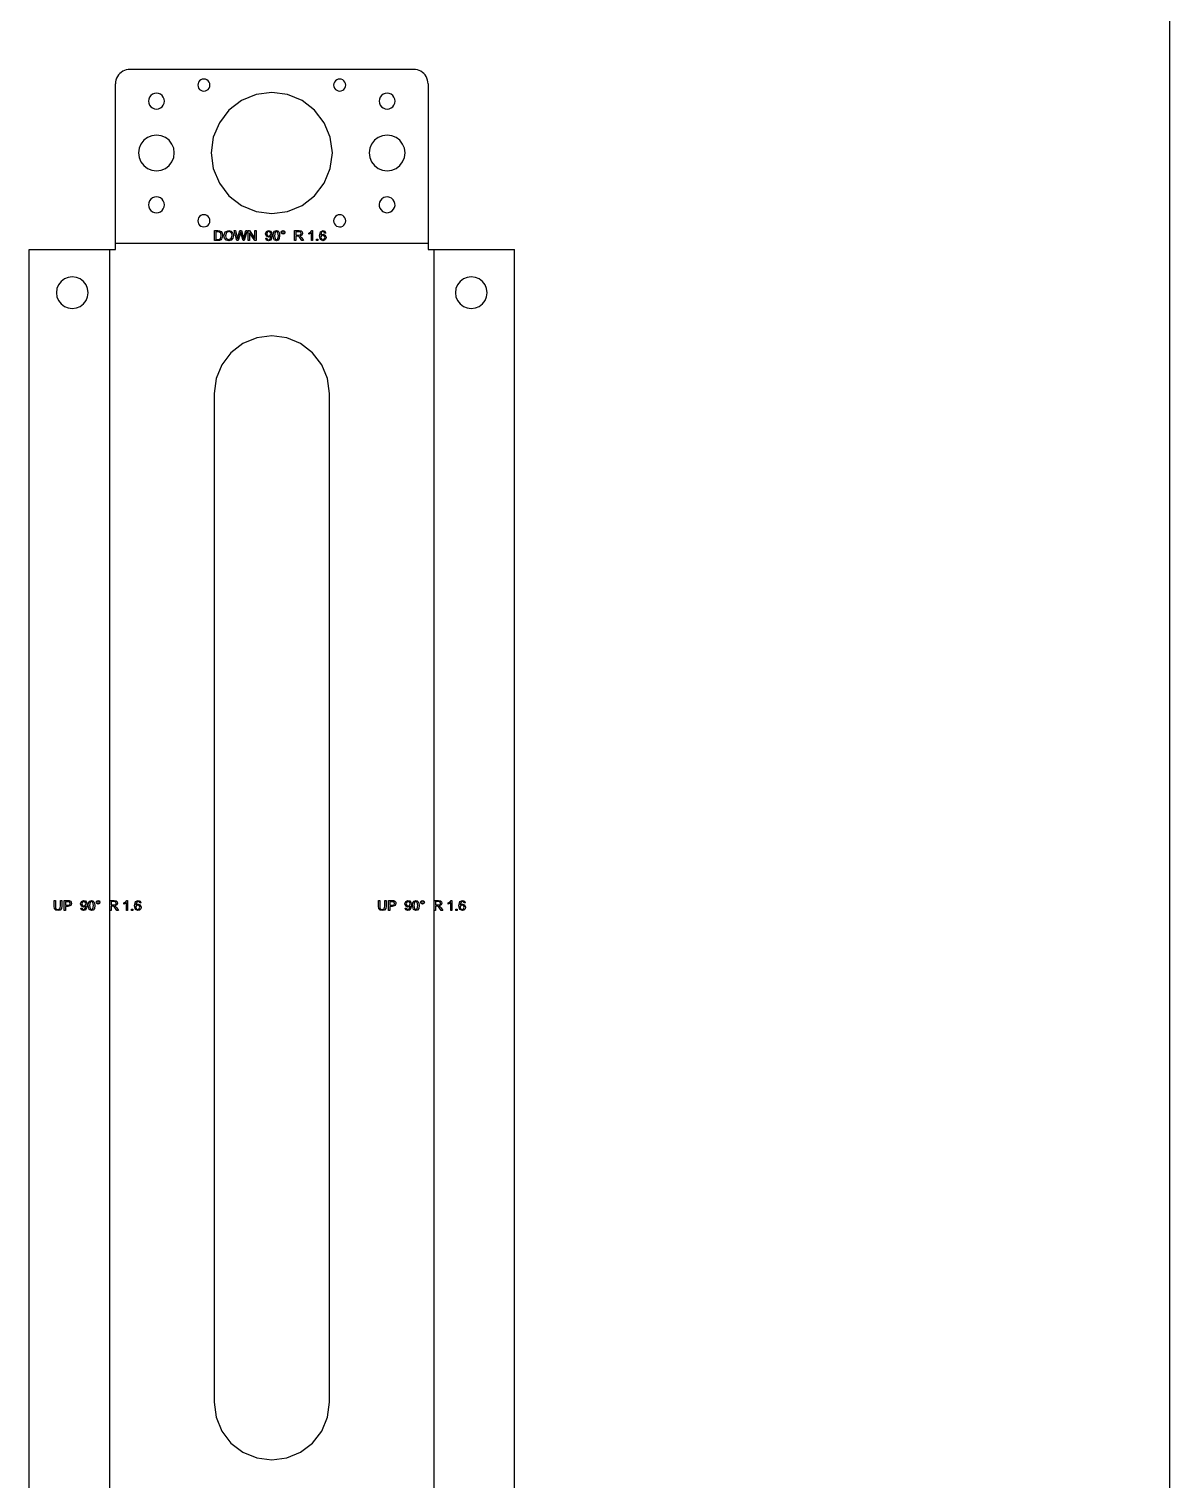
# Model space of a CAD drawing. Header units: millimetres. Extents: x -200 to 3600, y -1100 to 300.
# Drawn here: x 104 to 500, y -836 to -332 of the extents above; entities that cross this region are included whole.
import ezdxf

# ---------------------------------------------------------------- set-up
doc = ezdxf.new("R2010")
doc.units = ezdxf.units.MM
doc.layers.get('0').update_dxf_attribs({"linetype": 'CONTINUOUS', "lineweight": 25, "true_color": 0xffffff})
doc.layers.add('Layer0', color=7, linetype='CONTINUOUS', true_color=0xffffff)

msp = doc.modelspace()

# ---------------------------------------------------------------- linework, layer by layer
for q in [(500, 300), (500, -400)]:
    msp.add_line((500, -1100), q)
at = {"layer": 'Layer0'}
for p, q in [((136.82, -347.13), (136.27, -347.49)), ((137.4, -346.84), (136.82, -347.13)), ((138.02, -346.63), (137.4, -346.84)), ((138.66, -346.5), (138.02, -346.63)), ((139.32, -346.46), (138.66, -346.5)), ((237.72, -346.46), (139.32, -346.46)), ((238.37, -346.5), (237.72, -346.46)), ((239.01, -346.63), (238.37, -346.5)), ((239.63, -346.84), (239.01, -346.63)), ((240.22, -347.13), (239.63, -346.84)), ((240.76, -347.49), (240.22, -347.13)), ((134.36, -350.8), (134.32, -351.46)), ((134.32, -406.9), (134.32, -351.46)), ((134.49, -350.16), (134.36, -350.8)), ((134.7, -349.54), (134.49, -350.16)), ((134.99, -348.96), (134.7, -349.54)), ((135.35, -348.41), (134.99, -348.96)), ((135.78, -347.92), (135.35, -348.41)), ((136.27, -347.49), (135.78, -347.92)), ((162.94, -351.36), (162.87, -351.91)), ((162.87, -351.91), (162.94, -352.45)), ((163.15, -350.86), (162.94, -351.36)), ((163.48, -350.42), (163.15, -350.86)), ((163.92, -350.09), (163.48, -350.42)), ((164.42, -349.88), (163.92, -350.09)), ((164.97, -349.81), (164.42, -349.88)), ((165.51, -349.88), (164.97, -349.81)), ((166.02, -350.09), (165.51, -349.88)), ((166.45, -350.42), (166.02, -350.09)), ((166.79, -350.86), (166.45, -350.42)), ((167, -351.36), (166.79, -350.86)), ((167.07, -351.91), (167, -351.36)), ((167, -352.45), (167.07, -351.91)), ((210.04, -351.36), (209.97, -351.91)), ((209.97, -351.91), (210.04, -352.45)), ((210.25, -350.86), (210.04, -351.36)), ((210.58, -350.42), (210.25, -350.86)), ((211.02, -350.09), (210.58, -350.42)), ((211.52, -349.88), (211.02, -350.09)), ((212.07, -349.81), (211.52, -349.88)), ((212.61, -349.88), (212.07, -349.81)), ((213.12, -350.09), (212.61, -349.88)), ((213.55, -350.42), (213.12, -350.09)), ((213.89, -350.86), (213.55, -350.42)), ((214.1, -351.36), (213.89, -350.86)), ((214.17, -351.91), (214.1, -351.36)), ((214.1, -352.45), (214.17, -351.91)), ((241.25, -347.92), (240.76, -347.49)), ((241.68, -348.41), (241.25, -347.92)), ((242.05, -348.96), (241.68, -348.41)), ((242.34, -349.54), (242.05, -348.96)), ((242.55, -350.16), (242.34, -349.54)), ((242.67, -350.8), (242.55, -350.16)), ((242.72, -351.46), (242.67, -350.8)), ((242.72, -351.46), (242.72, -406.9)), ((145.86, -356.74), (145.77, -357.46)), ((146.14, -356.08), (145.86, -356.74)), ((146.57, -355.51), (146.14, -356.08)), ((147.14, -355.07), (146.57, -355.51)), ((147.8, -354.8), (147.14, -355.07)), ((148.52, -354.71), (147.8, -354.8)), ((149.23, -354.8), (148.52, -354.71)), ((149.89, -355.07), (149.23, -354.8)), ((150.46, -355.51), (149.89, -355.07)), ((150.9, -356.08), (150.46, -355.51)), ((151.17, -356.74), (150.9, -356.08)), ((151.27, -357.46), (151.17, -356.74)), ((162.94, -352.45), (163.15, -352.96)), ((163.15, -352.96), (163.48, -353.39)), ((163.48, -353.39), (163.92, -353.72)), ((163.92, -353.72), (164.42, -353.93)), ((164.42, -353.93), (164.97, -354.01)), ((164.97, -354.01), (165.51, -353.93)), ((165.51, -353.93), (166.02, -353.72)), ((166.02, -353.72), (166.45, -353.39)), ((166.45, -353.39), (166.79, -352.96)), ((166.79, -352.96), (167, -352.45)), ((178.02, -357.27), (173.67, -360.61)), ((183.08, -355.17), (178.02, -357.27)), ((188.52, -354.46), (183.08, -355.17)), ((193.95, -355.17), (188.52, -354.46)), ((199.02, -357.27), (193.95, -355.17)), ((203.37, -360.61), (199.02, -357.27)), ((210.04, -352.45), (210.25, -352.96)), ((210.25, -352.96), (210.58, -353.39)), ((210.58, -353.39), (211.02, -353.72)), ((211.02, -353.72), (211.52, -353.93)), ((211.52, -353.93), (212.07, -354.01)), ((212.07, -354.01), (212.61, -353.93)), ((212.61, -353.93), (213.12, -353.72)), ((213.12, -353.72), (213.55, -353.39)), ((213.55, -353.39), (213.89, -352.96)), ((213.89, -352.96), (214.1, -352.45)), ((225.86, -356.74), (225.77, -357.46)), ((226.14, -356.08), (225.86, -356.74)), ((226.57, -355.51), (226.14, -356.08)), ((227.14, -355.07), (226.57, -355.51)), ((227.8, -354.8), (227.14, -355.07)), ((228.52, -354.71), (227.8, -354.8)), ((229.23, -354.8), (228.52, -354.71)), ((229.89, -355.07), (229.23, -354.8)), ((230.46, -355.51), (229.89, -355.07)), ((230.9, -356.08), (230.46, -355.51)), ((231.17, -356.74), (230.9, -356.08)), ((231.27, -357.46), (231.17, -356.74)), ((145.77, -357.46), (145.86, -358.17)), ((145.86, -358.17), (146.14, -358.83)), ((146.14, -358.83), (146.57, -359.4)), ((146.57, -359.4), (147.14, -359.84)), ((147.14, -359.84), (147.8, -360.11)), ((147.8, -360.11), (148.52, -360.21)), ((148.52, -360.21), (149.23, -360.11)), ((149.23, -360.11), (149.89, -359.84)), ((149.89, -359.84), (150.46, -359.4)), ((150.46, -359.4), (150.9, -358.83)), ((150.9, -358.83), (151.17, -358.17)), ((151.17, -358.17), (151.27, -357.46)), ((173.67, -360.61), (170.33, -364.96)), ((206.7, -364.96), (203.37, -360.61)), ((225.77, -357.46), (225.86, -358.17)), ((225.86, -358.17), (226.14, -358.83)), ((226.14, -358.83), (226.57, -359.4)), ((226.57, -359.4), (227.14, -359.84)), ((227.14, -359.84), (227.8, -360.11)), ((227.8, -360.11), (228.52, -360.21)), ((228.52, -360.21), (229.23, -360.11)), ((229.23, -360.11), (229.89, -359.84)), ((229.89, -359.84), (230.46, -359.4)), ((230.46, -359.4), (230.9, -358.83)), ((230.9, -358.83), (231.17, -358.17)), ((231.17, -358.17), (231.27, -357.46)), ((170.33, -364.96), (168.23, -370.02)), ((208.8, -370.02), (206.7, -364.96)), ((143.15, -372.36), (142.53, -373.85)), ((144.13, -371.07), (143.15, -372.36)), ((145.42, -370.09), (144.13, -371.07)), ((146.91, -369.47), (145.42, -370.09)), ((148.52, -369.26), (146.91, -369.47)), ((150.12, -369.47), (148.52, -369.26)), ((151.62, -370.09), (150.12, -369.47)), ((152.9, -371.07), (151.62, -370.09)), ((153.89, -372.36), (152.9, -371.07)), ((154.51, -373.85), (153.89, -372.36)), ((168.23, -370.02), (167.52, -375.46)), ((209.52, -375.46), (208.8, -370.02)), ((223.15, -372.36), (222.53, -373.85)), ((224.13, -371.07), (223.15, -372.36)), ((225.42, -370.09), (224.13, -371.07)), ((226.91, -369.47), (225.42, -370.09)), ((228.52, -369.26), (226.91, -369.47)), ((230.12, -369.47), (228.52, -369.26)), ((231.62, -370.09), (230.12, -369.47)), ((232.9, -371.07), (231.62, -370.09)), ((233.89, -372.36), (232.9, -371.07)), ((234.51, -373.85), (233.89, -372.36)), ((142.53, -373.85), (142.32, -375.46)), ((142.32, -375.46), (142.53, -377.06)), ((142.53, -377.06), (143.15, -378.56)), ((153.89, -378.56), (154.51, -377.06)), ((154.72, -375.46), (154.51, -373.85)), ((154.51, -377.06), (154.72, -375.46)), ((167.52, -375.46), (168.23, -380.89)), ((208.8, -380.89), (209.52, -375.46)), ((222.53, -373.85), (222.32, -375.46)), ((222.32, -375.46), (222.53, -377.06)), ((222.53, -377.06), (223.15, -378.56)), ((233.89, -378.56), (234.51, -377.06)), ((234.72, -375.46), (234.51, -373.85)), ((234.51, -377.06), (234.72, -375.46)), ((143.15, -378.56), (144.13, -379.84)), ((144.13, -379.84), (145.42, -380.83)), ((145.42, -380.83), (146.91, -381.44)), ((146.91, -381.44), (148.52, -381.66)), ((148.52, -381.66), (150.12, -381.44)), ((150.12, -381.44), (151.62, -380.83)), ((151.62, -380.83), (152.9, -379.84)), ((152.9, -379.84), (153.89, -378.56)), ((168.23, -380.89), (170.33, -385.96)), ((206.7, -385.96), (208.8, -380.89)), ((223.15, -378.56), (224.13, -379.84)), ((224.13, -379.84), (225.42, -380.83)), ((225.42, -380.83), (226.91, -381.44)), ((226.91, -381.44), (228.52, -381.66)), ((228.52, -381.66), (230.12, -381.44)), ((230.12, -381.44), (231.62, -380.83)), ((231.62, -380.83), (232.9, -379.84)), ((232.9, -379.84), (233.89, -378.56)), ((170.33, -385.96), (173.67, -390.3)), ((203.37, -390.3), (206.7, -385.96)), ((146.14, -392.08), (145.86, -392.74)), ((146.57, -391.51), (146.14, -392.08)), ((147.14, -391.07), (146.57, -391.51)), ((147.8, -390.8), (147.14, -391.07)), ((148.52, -390.71), (147.8, -390.8)), ((149.23, -390.8), (148.52, -390.71)), ((149.89, -391.07), (149.23, -390.8)), ((150.46, -391.51), (149.89, -391.07)), ((150.9, -392.08), (150.46, -391.51)), ((151.17, -392.74), (150.9, -392.08)), ((173.67, -390.3), (178.02, -393.64)), ((199.02, -393.64), (203.37, -390.3)), ((225.92, -392.54), (225.77, -393.24)), ((226.25, -391.9), (225.92, -392.54)), ((226.73, -391.37), (226.25, -391.9)), ((227.33, -390.97), (226.73, -391.37)), ((228.01, -390.75), (227.33, -390.97)), ((228.73, -390.71), (228.01, -390.75)), ((229.43, -390.86), (228.73, -390.71)), ((230.07, -391.19), (229.43, -390.86)), ((230.61, -391.67), (230.07, -391.19)), ((231, -392.27), (230.61, -391.67)), ((231.22, -392.95), (231, -392.27)), ((145.86, -392.74), (145.77, -393.46)), ((145.77, -393.46), (145.86, -394.17)), ((145.86, -394.17), (146.14, -394.83)), ((146.14, -394.83), (146.57, -395.4)), ((146.57, -395.4), (147.14, -395.84)), ((147.14, -395.84), (147.8, -396.11)), ((147.8, -396.11), (148.52, -396.21)), ((148.52, -396.21), (149.23, -396.11)), ((149.23, -396.11), (149.89, -395.84)), ((149.89, -395.84), (150.46, -395.4)), ((150.46, -395.4), (150.9, -394.83)), ((150.9, -394.83), (151.17, -394.17)), ((151.27, -393.46), (151.17, -392.74)), ((151.17, -394.17), (151.27, -393.46)), ((163.48, -397.52), (163.15, -397.96)), ((163.92, -397.19), (163.48, -397.52)), ((164.42, -396.98), (163.92, -397.19)), ((164.97, -396.91), (164.42, -396.98)), ((165.51, -396.98), (164.97, -396.91)), ((166.02, -397.19), (165.51, -396.98)), ((166.45, -397.52), (166.02, -397.19)), ((166.79, -397.96), (166.45, -397.52)), ((178.02, -393.64), (183.08, -395.74)), ((183.08, -395.74), (188.52, -396.46)), ((188.52, -396.46), (193.95, -395.74)), ((193.95, -395.74), (199.02, -393.64)), ((210.59, -397.51), (210.26, -397.94)), ((211.03, -397.18), (210.59, -397.51)), ((211.54, -396.97), (211.03, -397.18)), ((212.08, -396.91), (211.54, -396.97)), ((212.62, -396.98), (212.08, -396.91)), ((213.13, -397.19), (212.62, -396.98)), ((213.56, -397.53), (213.13, -397.19)), ((213.89, -397.97), (213.56, -397.53)), ((225.77, -393.24), (225.81, -393.96)), ((225.81, -393.96), (226.04, -394.64)), ((226.04, -394.64), (226.43, -395.24)), ((226.43, -395.24), (226.96, -395.72)), ((226.96, -395.72), (227.6, -396.05)), ((227.6, -396.05), (228.3, -396.2)), ((228.3, -396.2), (229.02, -396.16)), ((229.02, -396.16), (229.7, -395.94)), ((229.7, -395.94), (230.3, -395.55)), ((230.3, -395.55), (230.78, -395.01)), ((230.78, -395.01), (231.11, -394.37)), ((231.11, -394.37), (231.26, -393.67)), ((231.26, -393.67), (231.22, -392.95)), ((162.94, -398.46), (162.87, -399.01)), ((162.87, -399.01), (162.94, -399.55)), ((163.15, -397.96), (162.94, -398.46)), ((162.94, -399.55), (163.15, -400.06)), ((163.15, -400.06), (163.48, -400.49)), ((163.48, -400.49), (163.92, -400.82)), ((163.92, -400.82), (164.42, -401.03)), ((164.42, -401.03), (164.97, -401.11)), ((164.97, -401.11), (165.51, -401.03)), ((165.51, -401.03), (166.02, -400.82)), ((166.02, -400.82), (166.45, -400.49)), ((166.45, -400.49), (166.79, -400.06)), ((167, -398.46), (166.79, -397.96)), ((166.79, -400.06), (167, -399.55)), ((167.07, -399.01), (167, -398.46)), ((167, -399.55), (167.07, -399.01)), ((168.61, -405.85), (168.61, -402.41)), ((168.61, -402.41), (169.8, -402.41)), ((169.8, -402.41), (170.41, -402.46)), ((170.41, -402.46), (170.91, -402.71)), ((170.91, -402.71), (171.32, -403.3)), ((172.4, -402.84), (173.59, -402.35)), ((173.59, -402.74), (172.76, -403.08)), ((173.59, -402.35), (174.45, -402.58)), ((174.21, -402.92), (173.59, -402.74)), ((174.45, -402.58), (175.03, -403.21)), ((176.42, -405.85), (175.51, -402.41)), ((175.51, -402.41), (175.98, -402.41)), ((175.98, -402.41), (176.5, -404.67)), ((176.8, -404.74), (177.46, -402.41)), ((177.46, -402.41), (178.01, -402.41)), ((178.01, -402.41), (178.5, -404.15)), ((178.94, -404.62), (179.48, -402.41)), ((179.94, -402.41), (178.99, -405.85)), ((179.48, -402.41), (179.94, -402.41)), ((180.36, -405.85), (180.36, -402.41)), ((180.36, -402.41), (180.82, -402.41)), ((180.82, -402.41), (182.63, -405.11)), ((182.63, -405.11), (182.63, -402.41)), ((182.63, -402.41), (183.07, -402.41)), ((183.07, -402.41), (183.07, -405.85)), ((186.33, -403.56), (186.64, -402.72)), ((186.64, -402.72), (187.41, -402.4)), ((187.47, -402.75), (186.97, -402.98)), ((187.41, -402.4), (188.03, -402.58)), ((187.93, -402.96), (187.47, -402.75)), ((188.03, -402.58), (188.45, -403.09)), ((189.13, -403.17), (189.5, -402.6)), ((189.5, -402.6), (190.13, -402.4)), ((190.12, -402.75), (189.66, -403)), ((190.62, -403.03), (190.12, -402.75)), ((190.13, -402.4), (190.61, -402.51)), ((190.61, -402.51), (190.96, -402.83)), ((191.78, -403), (191.97, -402.54)), ((191.97, -402.54), (192.43, -402.35)), ((192.15, -402.72), (192.04, -403)), ((192.43, -402.61), (192.15, -402.72)), ((192.43, -402.35), (192.89, -402.54)), ((192.71, -402.72), (192.43, -402.61)), ((192.83, -403), (192.71, -402.72)), ((192.89, -402.54), (193.08, -403)), ((196.45, -405.85), (196.45, -402.41)), ((196.45, -402.41), (197.98, -402.41)), ((197.98, -402.41), (198.68, -402.51)), ((198.68, -402.51), (199.06, -402.83)), ((202.02, -402.86), (202.4, -402.4)), ((202.4, -402.4), (202.67, -402.4)), ((202.67, -402.4), (202.67, -405.85)), ((205.44, -402.79), (206.31, -402.4)), ((206.28, -402.75), (205.93, -402.86)), ((206.7, -402.93), (206.28, -402.75)), ((206.31, -402.4), (206.97, -402.63)), ((206.97, -402.63), (207.28, -403.26)), ((210.04, -398.45), (209.97, -398.99)), ((209.97, -398.99), (210.03, -399.54)), ((210.03, -399.54), (210.24, -400.04)), ((210.26, -397.94), (210.04, -398.45)), ((210.24, -400.04), (210.57, -400.48)), ((210.57, -400.48), (211, -400.82)), ((211, -400.82), (211.51, -401.03)), ((211.51, -401.03), (212.05, -401.11)), ((212.05, -401.11), (212.6, -401.04)), ((212.6, -401.04), (213.1, -400.83)), ((213.1, -400.83), (213.54, -400.5)), ((213.54, -400.5), (213.88, -400.07)), ((213.88, -400.07), (214.09, -399.56)), ((214.1, -398.48), (213.89, -397.97)), ((214.09, -399.56), (214.17, -399.02)), ((214.17, -399.02), (214.1, -398.48)), ((134.32, -408.94), (134.32, -406.9)), ((242.72, -406.9), (134.32, -406.9)), ((169.85, -405.85), (168.61, -405.85)), ((169.79, -402.82), (169.07, -402.82)), ((169.07, -402.82), (169.07, -405.45)), ((169.07, -405.45), (169.8, -405.45)), ((170.38, -402.89), (169.79, -402.82)), ((169.8, -405.45), (170.34, -405.38)), ((170.41, -405.8), (169.85, -405.85)), ((170.34, -405.38), (170.64, -405.21)), ((170.81, -403.28), (170.38, -402.89)), ((170.82, -405.62), (170.41, -405.8)), ((170.64, -405.21), (170.9, -404.77)), ((170.99, -404.11), (170.81, -403.28)), ((171.13, -405.31), (170.82, -405.62)), ((170.9, -404.77), (170.99, -404.11)), ((171.36, -404.81), (171.13, -405.31)), ((171.32, -403.3), (171.46, -404.11)), ((171.46, -404.11), (171.36, -404.81)), ((171.94, -404.18), (172.4, -402.84)), ((172.14, -405.04), (171.94, -404.18)), ((172.72, -405.68), (172.14, -405.04)), ((172.76, -403.08), (172.41, -404.19)), ((172.41, -404.19), (172.75, -405.17)), ((173.59, -405.91), (172.72, -405.68)), ((172.75, -405.17), (173.59, -405.52)), ((173.59, -405.52), (174.43, -405.16)), ((174.43, -405.7), (173.59, -405.91)), ((174.62, -403.4), (174.21, -402.92)), ((174.43, -405.16), (174.77, -404.14)), ((175.02, -405.07), (174.43, -405.7)), ((174.77, -404.14), (174.62, -403.4)), ((175.24, -404.14), (175.02, -405.07)), ((175.03, -403.21), (175.24, -404.14)), ((176.89, -405.85), (176.42, -405.85)), ((176.5, -404.67), (176.65, -405.37)), ((176.65, -405.37), (176.8, -404.74)), ((177.62, -403.23), (176.89, -405.85)), ((177.72, -402.83), (177.62, -403.23)), ((177.83, -403.23), (177.72, -402.83)), ((178.55, -405.85), (177.83, -403.23)), ((178.5, -404.15), (178.77, -405.37)), ((178.99, -405.85), (178.55, -405.85)), ((178.77, -405.37), (178.94, -404.62)), ((180.79, -405.85), (180.36, -405.85)), ((182.6, -405.85), (180.79, -403.15)), ((180.79, -403.15), (180.79, -405.85)), ((183.07, -405.85), (182.6, -405.85)), ((186.63, -404.38), (186.33, -403.56)), ((186.4, -405.06), (186.8, -405.02)), ((186.7, -405.69), (186.4, -405.06)), ((187.35, -404.69), (186.63, -404.38)), ((187.36, -405.91), (186.7, -405.69)), ((186.97, -402.98), (186.77, -403.57)), ((186.77, -403.57), (186.96, -404.11)), ((186.8, -405.02), (187, -405.44)), ((186.96, -404.11), (187.45, -404.31)), ((187, -405.44), (187.37, -405.57)), ((187.83, -404.56), (187.35, -404.69)), ((188.03, -405.71), (187.36, -405.91)), ((187.37, -405.57), (187.71, -405.48)), ((187.45, -404.31), (187.94, -404.11)), ((187.71, -405.48), (187.95, -405.24)), ((188.17, -404.23), (187.83, -404.56)), ((188.13, -403.54), (187.93, -402.96)), ((187.94, -404.11), (188.13, -403.54)), ((187.95, -405.24), (188.11, -404.84)), ((188.45, -405.11), (188.03, -405.71)), ((188.11, -404.84), (188.17, -404.32)), ((188.17, -404.32), (188.17, -404.23)), ((188.45, -403.09), (188.59, -404.06)), ((188.59, -404.06), (188.45, -405.11)), ((189.01, -404.16), (189.13, -403.17)), ((189.35, -405.56), (189.01, -404.16)), ((190.13, -405.91), (189.35, -405.56)), ((189.66, -403), (189.44, -404.16)), ((189.44, -404.16), (189.64, -405.29)), ((189.64, -405.29), (190.13, -405.57)), ((190.13, -405.57), (190.62, -405.28)), ((190.75, -405.71), (190.13, -405.91)), ((190.82, -404.16), (190.62, -403.03)), ((190.62, -405.28), (190.82, -404.16)), ((191.13, -405.13), (190.75, -405.71)), ((190.96, -402.83), (191.17, -403.34)), ((191.25, -404.16), (191.13, -405.13)), ((191.17, -403.34), (191.25, -404.16)), ((191.97, -403.47), (191.78, -403)), ((192.43, -403.66), (191.97, -403.47)), ((192.04, -403), (192.15, -403.29)), ((192.15, -403.29), (192.43, -403.4)), ((192.43, -403.4), (192.71, -403.29)), ((192.89, -403.47), (192.43, -403.66)), ((192.71, -403.29), (192.83, -403)), ((193.08, -403), (192.89, -403.47)), ((196.91, -405.85), (196.45, -405.85)), ((198, -402.79), (196.91, -402.79)), ((196.91, -402.79), (196.91, -403.93)), ((196.91, -403.93), (197.89, -403.93)), ((197.44, -404.33), (196.91, -404.33)), ((196.91, -404.33), (196.91, -405.85)), ((197.69, -404.34), (197.44, -404.33)), ((197.9, -404.43), (197.69, -404.34)), ((197.89, -403.93), (198.37, -403.87)), ((198.13, -404.66), (197.9, -404.43)), ((198.56, -402.95), (198, -402.79)), ((198.46, -405.14), (198.13, -404.66)), ((198.97, -403.97), (198.23, -404.29)), ((198.23, -404.29), (198.51, -404.46)), ((198.37, -403.87), (198.64, -403.66)), ((198.91, -405.85), (198.46, -405.14)), ((198.51, -404.46), (198.89, -404.92)), ((198.73, -403.35), (198.56, -402.95)), ((198.64, -403.66), (198.73, -403.35)), ((198.89, -404.92), (199.48, -405.85)), ((199.48, -405.85), (198.91, -405.85)), ((199.2, -403.35), (198.97, -403.97)), ((199.06, -402.83), (199.2, -403.35)), ((201.4, -403.26), (202.02, -402.86)), ((201.4, -403.67), (201.4, -403.26)), ((201.85, -403.45), (201.4, -403.67)), ((202.25, -403.16), (201.85, -403.45)), ((202.25, -405.85), (202.25, -403.16)), ((202.67, -405.85), (202.25, -405.85)), ((203.99, -405.85), (203.99, -405.37)), ((203.99, -405.37), (204.47, -405.37)), ((204.47, -405.85), (203.99, -405.85)), ((204.47, -405.37), (204.47, -405.85)), ((205.07, -404.24), (205.44, -402.79)), ((205.4, -405.52), (205.07, -404.24)), ((206.27, -405.91), (205.4, -405.52)), ((205.61, -403.28), (205.49, -404.08)), ((205.49, -404.08), (205.86, -403.73)), ((205.76, -404.2), (205.56, -404.74)), ((205.56, -404.74), (205.65, -405.16)), ((205.93, -402.86), (205.61, -403.28)), ((205.65, -405.16), (205.91, -405.46)), ((206.24, -404), (205.76, -404.2)), ((205.86, -403.73), (206.33, -403.62)), ((205.91, -405.46), (206.26, -405.57)), ((206.72, -404.2), (206.24, -404)), ((206.26, -405.57), (206.72, -405.35)), ((206.82, -405.77), (206.27, -405.91)), ((206.33, -403.62), (207.05, -403.93)), ((206.86, -403.29), (206.7, -402.93)), ((206.91, -404.76), (206.72, -404.2)), ((206.72, -405.35), (206.91, -404.76)), ((207.2, -405.34), (206.82, -405.77)), ((207.28, -403.26), (206.86, -403.29)), ((207.05, -403.93), (207.34, -404.74)), ((207.34, -404.74), (207.2, -405.34)), ((242.72, -406.9), (242.72, -408.94)), ((104.33, -408.94), (132.27, -408.94)), ((104.33, -858.94), (104.33, -408.94)), ((132.27, -408.94), (134.32, -408.94)), ((132.27, -408.94), (132.27, -858.94)), ((242.72, -408.94), (244.76, -408.94)), ((244.76, -408.94), (272.7, -408.94)), ((244.76, -408.94), (244.76, -858.94)), ((272.7, -858.94), (272.7, -408.94)), ((114.02, -422.52), (113.83, -423.94)), ((114.57, -421.19), (114.02, -422.52)), ((115.44, -420.05), (114.57, -421.19)), ((116.58, -419.18), (115.44, -420.05)), ((117.91, -418.63), (116.58, -419.18)), ((119.33, -418.44), (117.91, -418.63)), ((120.76, -418.63), (119.33, -418.44)), ((122.08, -419.18), (120.76, -418.63)), ((123.22, -420.05), (122.08, -419.18)), ((124.1, -421.19), (123.22, -420.05)), ((124.65, -422.52), (124.1, -421.19)), ((124.83, -423.94), (124.65, -422.52)), ((252.39, -422.52), (252.2, -423.94)), ((252.94, -421.19), (252.39, -422.52)), ((253.81, -420.05), (252.94, -421.19)), ((254.95, -419.18), (253.81, -420.05)), ((256.28, -418.63), (254.95, -419.18)), ((257.7, -418.44), (256.28, -418.63)), ((259.12, -418.63), (257.7, -418.44)), ((260.45, -419.18), (259.12, -418.63)), ((261.59, -420.05), (260.45, -419.18)), ((262.46, -421.19), (261.59, -420.05)), ((263.01, -422.52), (262.46, -421.19)), ((263.2, -423.94), (263.01, -422.52)), ((113.83, -423.94), (114.02, -425.36)), ((114.02, -425.36), (114.57, -426.69)), ((114.57, -426.69), (115.44, -427.83)), ((115.44, -427.83), (116.58, -428.7)), ((122.08, -428.7), (123.22, -427.83)), ((123.22, -427.83), (124.1, -426.69)), ((124.1, -426.69), (124.65, -425.36)), ((124.65, -425.36), (124.83, -423.94)), ((252.2, -423.94), (252.39, -425.36)), ((252.39, -425.36), (252.94, -426.69)), ((252.94, -426.69), (253.81, -427.83)), ((253.81, -427.83), (254.95, -428.7)), ((260.45, -428.7), (261.59, -427.83)), ((261.59, -427.83), (262.46, -426.69)), ((262.46, -426.69), (263.01, -425.36)), ((263.01, -425.36), (263.2, -423.94)), ((116.58, -428.7), (117.91, -429.25)), ((117.91, -429.25), (119.33, -429.44)), ((119.33, -429.44), (120.76, -429.25)), ((120.76, -429.25), (122.08, -428.7)), ((254.95, -428.7), (256.28, -429.25)), ((256.28, -429.25), (257.7, -429.44)), ((257.7, -429.44), (259.12, -429.25)), ((259.12, -429.25), (260.45, -428.7)), ((178.52, -441.62), (174.37, -444.8)), ((183.34, -439.62), (178.52, -441.62)), ((188.52, -438.94), (183.34, -439.62)), ((193.69, -439.62), (188.52, -438.94)), ((198.52, -441.62), (193.69, -439.62)), ((202.66, -444.8), (198.52, -441.62)), ((174.37, -444.8), (171.2, -448.94)), ((205.84, -448.94), (202.66, -444.8)), ((171.2, -448.94), (169.2, -453.76)), ((207.84, -453.76), (205.84, -448.94)), ((169.2, -453.76), (168.52, -458.94)), ((208.52, -458.94), (207.84, -453.76)), ((168.52, -458.94), (168.52, -808.94)), ((208.52, -808.94), (208.52, -458.94)), ((113.02, -636.84), (113.02, -634.85)), ((113.02, -634.85), (113.47, -634.85)), ((113.15, -637.7), (113.02, -636.84)), ((113.59, -638.18), (113.15, -637.7)), ((113.47, -634.85), (113.47, -636.83)), ((113.47, -636.83), (113.55, -637.49)), ((113.55, -637.49), (113.84, -637.82)), ((114.38, -638.35), (113.59, -638.18)), ((113.84, -637.82), (114.34, -637.94)), ((114.34, -637.94), (115.05, -637.71)), ((115.18, -638.16), (114.38, -638.35)), ((115.05, -637.71), (115.27, -636.83)), ((115.6, -637.66), (115.18, -638.16)), ((115.27, -634.85), (115.72, -634.85)), ((115.27, -636.83), (115.27, -634.85)), ((115.72, -636.84), (115.6, -637.66)), ((115.72, -634.85), (115.72, -636.84)), ((116.48, -638.29), (116.48, -634.85)), ((116.48, -634.85), (117.78, -634.85)), ((116.94, -638.29), (116.48, -638.29)), ((117.82, -635.25), (116.94, -635.25)), ((116.94, -635.25), (116.94, -636.48)), ((116.94, -636.48), (117.83, -636.48)), ((117.82, -636.89), (116.94, -636.89)), ((116.94, -636.89), (116.94, -638.29)), ((117.78, -634.85), (118.3, -634.88)), ((118.24, -635.28), (117.82, -635.25)), ((118.83, -636.59), (117.82, -636.89)), ((117.83, -636.48), (118.45, -636.32)), ((118.53, -635.49), (118.24, -635.28)), ((118.3, -634.88), (118.73, -635.04)), ((118.45, -636.32), (118.64, -635.86)), ((118.64, -635.86), (118.53, -635.49)), ((118.73, -635.04), (119, -635.37)), ((119.11, -635.84), (118.83, -636.59)), ((119, -635.37), (119.11, -635.84)), ((122.19, -635.99), (122.5, -635.15)), ((122.48, -636.81), (122.19, -635.99)), ((122.25, -637.49), (122.66, -637.45)), ((122.56, -638.12), (122.25, -637.49)), ((123.21, -637.12), (122.48, -636.81)), ((122.5, -635.15), (123.27, -634.83)), ((123.22, -638.35), (122.56, -638.12)), ((122.83, -635.41), (122.62, -636.01)), ((122.62, -636.01), (122.82, -636.54)), ((122.66, -637.45), (122.85, -637.87)), ((122.82, -636.54), (123.31, -636.75)), ((123.32, -635.18), (122.83, -635.41)), ((122.85, -637.87), (123.23, -638)), ((123.68, -637), (123.21, -637.12)), ((123.88, -638.14), (123.22, -638.35)), ((123.23, -638), (123.57, -637.91)), ((123.27, -634.83), (123.88, -635.01)), ((123.31, -636.75), (123.79, -636.54)), ((123.79, -635.4), (123.32, -635.18)), ((123.57, -637.91), (123.81, -637.67)), ((124.03, -636.67), (123.68, -637)), ((123.98, -635.97), (123.79, -635.4)), ((123.79, -636.54), (123.98, -635.97)), ((123.81, -637.67), (123.97, -637.27)), ((123.88, -635.01), (124.31, -635.53)), ((124.31, -637.55), (123.88, -638.14)), ((123.97, -637.27), (124.03, -636.75)), ((124.03, -636.75), (124.03, -636.67)), ((124.31, -635.53), (124.45, -636.5)), ((124.45, -636.5), (124.31, -637.55)), ((124.86, -636.59), (124.99, -635.61)), ((125.2, -637.99), (124.86, -636.59)), ((124.99, -635.61), (125.36, -635.03)), ((125.98, -638.35), (125.2, -637.99)), ((125.51, -635.43), (125.29, -636.59)), ((125.29, -636.59), (125.49, -637.72)), ((125.36, -635.03), (125.98, -634.83)), ((125.49, -637.72), (125.98, -638)), ((125.98, -635.18), (125.51, -635.43)), ((125.98, -634.83), (126.47, -634.94)), ((126.47, -635.46), (125.98, -635.18)), ((125.98, -638), (126.47, -637.72)), ((126.61, -638.14), (125.98, -638.35)), ((126.47, -634.94), (126.81, -635.27)), ((126.67, -636.59), (126.47, -635.46)), ((126.47, -637.72), (126.67, -636.59)), ((126.98, -637.57), (126.61, -638.14)), ((126.81, -635.27), (127.03, -635.78)), ((127.1, -636.59), (126.98, -637.57)), ((127.03, -635.78), (127.1, -636.59)), ((127.63, -635.44), (127.83, -634.98)), ((127.83, -635.9), (127.63, -635.44)), ((127.83, -634.98), (128.29, -634.79)), ((128.29, -636.09), (127.83, -635.9)), ((128.01, -635.16), (127.89, -635.44)), ((127.89, -635.44), (128.01, -635.72)), ((128.29, -635.04), (128.01, -635.16)), ((128.01, -635.72), (128.29, -635.84)), ((128.29, -634.79), (128.75, -634.98)), ((128.57, -635.16), (128.29, -635.04)), ((128.29, -635.84), (128.57, -635.72)), ((128.75, -635.9), (128.29, -636.09)), ((128.68, -635.44), (128.57, -635.16)), ((128.57, -635.72), (128.68, -635.44)), ((128.75, -634.98), (128.94, -635.44)), ((128.94, -635.44), (128.75, -635.9)), ((132.31, -638.29), (132.31, -634.85)), ((132.31, -634.85), (133.83, -634.85)), ((132.76, -638.29), (132.31, -638.29)), ((133.85, -635.23), (132.76, -635.23)), ((132.76, -635.23), (132.76, -636.37)), ((132.76, -636.37), (133.74, -636.37)), ((133.29, -636.76), (132.76, -636.76)), ((132.76, -636.76), (132.76, -638.29)), ((133.54, -636.78), (133.29, -636.76)), ((133.75, -636.87), (133.54, -636.78)), ((133.74, -636.37), (134.23, -636.3)), ((133.98, -637.1), (133.75, -636.87)), ((133.83, -634.85), (134.53, -634.94)), ((134.41, -635.38), (133.85, -635.23)), ((134.31, -637.57), (133.98, -637.1)), ((134.82, -636.4), (134.09, -636.72)), ((134.09, -636.72), (134.36, -636.89)), ((134.23, -636.3), (134.5, -636.09)), ((134.77, -638.29), (134.31, -637.57)), ((134.36, -636.89), (134.74, -637.35)), ((134.59, -635.79), (134.41, -635.38)), ((134.5, -636.09), (134.59, -635.79)), ((134.53, -634.94), (134.91, -635.27)), ((134.74, -637.35), (135.34, -638.29)), ((135.34, -638.29), (134.77, -638.29)), ((135.06, -635.79), (134.82, -636.4)), ((134.91, -635.27), (135.06, -635.79)), ((137.26, -635.7), (137.88, -635.29)), ((137.26, -636.1), (137.26, -635.7)), ((137.7, -635.89), (137.26, -636.1)), ((138.1, -635.6), (137.7, -635.89)), ((137.88, -635.29), (138.25, -634.83)), ((138.1, -638.29), (138.1, -635.6)), ((138.53, -638.29), (138.1, -638.29)), ((138.25, -634.83), (138.53, -634.83)), ((138.53, -634.83), (138.53, -638.29)), ((139.85, -638.29), (139.85, -637.81)), ((139.85, -637.81), (140.33, -637.81)), ((140.33, -638.29), (139.85, -638.29)), ((140.33, -637.81), (140.33, -638.29)), ((140.93, -636.68), (141.29, -635.23)), ((141.26, -637.96), (140.93, -636.68)), ((142.12, -638.35), (141.26, -637.96)), ((141.29, -635.23), (142.16, -634.83)), ((141.47, -635.72), (141.35, -636.51)), ((141.35, -636.51), (141.72, -636.17)), ((141.61, -636.63), (141.41, -637.17)), ((141.41, -637.17), (141.5, -637.59)), ((141.78, -635.29), (141.47, -635.72)), ((141.5, -637.59), (141.76, -637.89)), ((142.1, -636.43), (141.61, -636.63)), ((141.72, -636.17), (142.18, -636.06)), ((141.76, -637.89), (142.11, -638)), ((142.13, -635.18), (141.78, -635.29)), ((142.58, -636.63), (142.1, -636.43)), ((142.11, -638), (142.57, -637.78)), ((142.67, -638.2), (142.12, -638.35)), ((142.56, -635.36), (142.13, -635.18)), ((142.16, -634.83), (142.83, -635.06)), ((142.18, -636.06), (142.9, -636.37)), ((142.72, -635.72), (142.56, -635.36)), ((142.57, -637.78), (142.77, -637.2)), ((142.77, -637.2), (142.58, -636.63)), ((143.06, -637.77), (142.67, -638.2)), ((143.14, -635.69), (142.72, -635.72)), ((142.83, -635.06), (143.14, -635.69)), ((142.9, -636.37), (143.2, -637.17)), ((143.2, -637.17), (143.06, -637.77)), ((225.5, -636.84), (225.5, -634.85)), ((225.5, -634.85), (225.95, -634.85)), ((225.63, -637.7), (225.5, -636.84)), ((226.07, -638.18), (225.63, -637.7)), ((225.95, -634.85), (225.95, -636.83)), ((225.95, -636.83), (226.04, -637.49)), ((226.04, -637.49), (226.32, -637.82)), ((226.86, -638.35), (226.07, -638.18)), ((226.32, -637.82), (226.82, -637.94)), ((226.82, -637.94), (227.54, -637.71)), ((227.66, -638.16), (226.86, -638.35)), ((227.54, -637.71), (227.75, -636.83)), ((228.09, -637.66), (227.66, -638.16)), ((227.75, -634.85), (228.21, -634.85)), ((227.75, -636.83), (227.75, -634.85)), ((228.21, -636.84), (228.09, -637.66)), ((228.21, -634.85), (228.21, -636.84)), ((228.96, -638.29), (228.96, -634.85)), ((228.96, -634.85), (230.26, -634.85)), ((229.42, -638.29), (228.96, -638.29)), ((230.3, -635.25), (229.42, -635.25)), ((229.42, -635.25), (229.42, -636.48)), ((229.42, -636.48), (230.31, -636.48)), ((230.3, -636.89), (229.42, -636.89)), ((229.42, -636.89), (229.42, -638.29)), ((230.26, -634.85), (230.79, -634.88)), ((230.72, -635.28), (230.3, -635.25)), ((231.31, -636.59), (230.3, -636.89)), ((230.31, -636.48), (230.94, -636.32)), ((231.01, -635.49), (230.72, -635.28)), ((230.79, -634.88), (231.21, -635.04)), ((230.94, -636.32), (231.12, -635.86)), ((231.12, -635.86), (231.01, -635.49)), ((231.21, -635.04), (231.49, -635.37)), ((231.59, -635.84), (231.31, -636.59)), ((231.49, -635.37), (231.59, -635.84)), ((234.67, -635.99), (234.98, -635.15)), ((234.97, -636.81), (234.67, -635.99)), ((234.73, -637.49), (235.14, -637.45)), ((235.04, -638.12), (234.73, -637.49)), ((235.69, -637.12), (234.97, -636.81)), ((234.98, -635.15), (235.75, -634.83)), ((235.7, -638.35), (235.04, -638.12)), ((235.31, -635.41), (235.1, -636.01)), ((235.1, -636.01), (235.3, -636.54)), ((235.14, -637.45), (235.34, -637.87)), ((235.3, -636.54), (235.79, -636.75)), ((235.8, -635.18), (235.31, -635.41)), ((235.34, -637.87), (235.71, -638)), ((236.16, -637), (235.69, -637.12)), ((236.36, -638.14), (235.7, -638.35)), ((235.71, -638), (236.05, -637.91)), ((235.75, -634.83), (236.37, -635.01)), ((235.79, -636.75), (236.28, -636.54)), ((236.27, -635.4), (235.8, -635.18)), ((236.05, -637.91), (236.29, -637.67)), ((236.51, -636.67), (236.16, -637)), ((236.46, -635.97), (236.27, -635.4)), ((236.28, -636.54), (236.46, -635.97)), ((236.29, -637.67), (236.45, -637.27)), ((236.79, -637.55), (236.36, -638.14)), ((236.37, -635.01), (236.79, -635.53)), ((236.45, -637.27), (236.51, -636.75)), ((236.51, -636.75), (236.51, -636.67)), ((236.79, -635.53), (236.93, -636.5)), ((236.93, -636.5), (236.79, -637.55)), ((237.34, -636.59), (237.47, -635.61)), ((237.68, -637.99), (237.34, -636.59)), ((237.47, -635.61), (237.84, -635.03)), ((238.47, -638.35), (237.68, -637.99)), ((238, -635.43), (237.78, -636.59)), ((237.78, -636.59), (237.98, -637.72)), ((237.84, -635.03), (238.47, -634.83)), ((237.98, -637.72), (238.47, -638)), ((238.46, -635.18), (238, -635.43)), ((238.96, -635.46), (238.46, -635.18)), ((238.47, -634.83), (238.95, -634.94)), ((238.47, -638), (238.96, -637.72)), ((239.09, -638.14), (238.47, -638.35)), ((238.95, -634.94), (239.3, -635.27)), ((239.15, -636.59), (238.96, -635.46)), ((238.96, -637.72), (239.15, -636.59)), ((239.46, -637.57), (239.09, -638.14)), ((239.3, -635.27), (239.51, -635.78)), ((239.59, -636.59), (239.46, -637.57)), ((239.51, -635.78), (239.59, -636.59)), ((240.12, -635.44), (240.31, -634.98)), ((240.31, -635.9), (240.12, -635.44)), ((240.31, -634.98), (240.77, -634.79)), ((240.77, -636.09), (240.31, -635.9)), ((240.49, -635.16), (240.37, -635.44)), ((240.37, -635.44), (240.49, -635.72)), ((240.77, -635.04), (240.49, -635.16)), ((240.49, -635.72), (240.77, -635.84)), ((240.77, -634.79), (241.23, -634.98)), ((241.05, -635.16), (240.77, -635.04)), ((240.77, -635.84), (241.05, -635.72)), ((241.23, -635.9), (240.77, -636.09)), ((241.17, -635.44), (241.05, -635.16)), ((241.05, -635.72), (241.17, -635.44)), ((241.23, -634.98), (241.42, -635.44)), ((241.42, -635.44), (241.23, -635.9)), ((244.79, -638.29), (244.79, -634.85)), ((244.79, -634.85), (246.32, -634.85)), ((245.25, -638.29), (244.79, -638.29)), ((246.33, -635.23), (245.25, -635.23)), ((245.25, -635.23), (245.25, -636.37)), ((245.25, -636.37), (246.22, -636.37)), ((245.77, -636.76), (245.25, -636.76)), ((245.25, -636.76), (245.25, -638.29)), ((246.03, -636.78), (245.77, -636.76)), ((246.24, -636.87), (246.03, -636.78)), ((246.22, -636.37), (246.71, -636.3)), ((246.47, -637.1), (246.24, -636.87)), ((246.32, -634.85), (247.02, -634.94)), ((246.89, -635.38), (246.33, -635.23)), ((246.8, -637.57), (246.47, -637.1)), ((247.3, -636.4), (246.57, -636.72)), ((246.57, -636.72), (246.85, -636.89)), ((246.71, -636.3), (246.98, -636.09)), ((247.25, -638.29), (246.8, -637.57)), ((246.85, -636.89), (247.22, -637.35)), ((247.07, -635.79), (246.89, -635.38)), ((246.98, -636.09), (247.07, -635.79)), ((247.02, -634.94), (247.4, -635.27)), ((247.22, -637.35), (247.82, -638.29)), ((247.82, -638.29), (247.25, -638.29)), ((247.54, -635.79), (247.3, -636.4)), ((247.4, -635.27), (247.54, -635.79)), ((249.74, -635.7), (250.36, -635.29)), ((249.74, -636.1), (249.74, -635.7)), ((250.19, -635.89), (249.74, -636.1)), ((250.59, -635.6), (250.19, -635.89)), ((250.36, -635.29), (250.74, -634.83)), ((250.59, -638.29), (250.59, -635.6)), ((251.01, -638.29), (250.59, -638.29)), ((250.74, -634.83), (251.01, -634.83)), ((251.01, -634.83), (251.01, -638.29)), ((252.33, -638.29), (252.33, -637.81)), ((252.33, -637.81), (252.81, -637.81)), ((252.81, -638.29), (252.33, -638.29)), ((252.81, -637.81), (252.81, -638.29)), ((253.41, -636.68), (253.78, -635.23)), ((253.74, -637.96), (253.41, -636.68)), ((254.6, -638.35), (253.74, -637.96)), ((253.78, -635.23), (254.64, -634.83)), ((253.95, -635.72), (253.83, -636.51)), ((253.83, -636.51), (254.2, -636.17)), ((254.1, -636.63), (253.9, -637.17)), ((253.9, -637.17), (253.99, -637.59)), ((254.26, -635.29), (253.95, -635.72)), ((253.99, -637.59), (254.25, -637.89)), ((254.58, -636.43), (254.1, -636.63)), ((254.2, -636.17), (254.67, -636.06)), ((254.25, -637.89), (254.6, -638)), ((254.62, -635.18), (254.26, -635.29)), ((255.06, -636.63), (254.58, -636.43)), ((254.6, -638), (255.06, -637.78)), ((255.16, -638.2), (254.6, -638.35)), ((255.04, -635.36), (254.62, -635.18)), ((254.64, -634.83), (255.31, -635.06)), ((254.67, -636.06), (255.39, -636.37)), ((255.2, -635.72), (255.04, -635.36)), ((255.25, -637.2), (255.06, -636.63)), ((255.06, -637.78), (255.25, -637.2)), ((255.54, -637.77), (255.16, -638.2)), ((255.62, -635.69), (255.2, -635.72)), ((255.31, -635.06), (255.62, -635.69)), ((255.39, -636.37), (255.68, -637.17)), ((255.68, -637.17), (255.54, -637.77)), ((168.52, -808.94), (169.2, -814.12)), ((207.84, -814.12), (208.52, -808.94)), ((169.2, -814.12), (171.2, -818.94)), ((205.84, -818.94), (207.84, -814.12)), ((171.2, -818.94), (174.37, -823.08)), ((202.66, -823.08), (205.84, -818.94)), ((174.37, -823.08), (178.52, -826.26)), ((198.52, -826.26), (202.66, -823.08)), ((178.52, -826.26), (183.34, -828.26)), ((183.34, -828.26), (188.52, -828.94)), ((188.52, -828.94), (193.69, -828.26)), ((193.69, -828.26), (198.52, -826.26))]:
    msp.add_line(p, q, dxfattribs=at)

doc.saveas('drawing.dxf')
